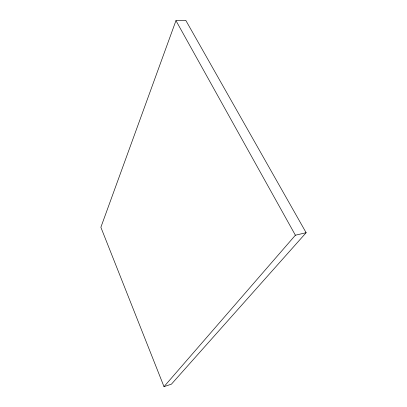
<?xml version="1.0" encoding="UTF-8"?>
<svg xmlns="http://www.w3.org/2000/svg" width="407" height="407" viewBox="0 0 407 407"><rect width="100%" height="100%" fill="white"/><g stroke="black" fill="none" stroke-linecap="round" stroke-linejoin="round"><path stroke-width="0.61" d="M175.961 20.63L100.87 227.284L164.001 386.65L171.428 384.162L306.13 232.702L185.775 20.35L175.961 20.63L295.39 235.215L164.001 386.65M295.39 235.215L306.13 232.702"/></g></svg>
